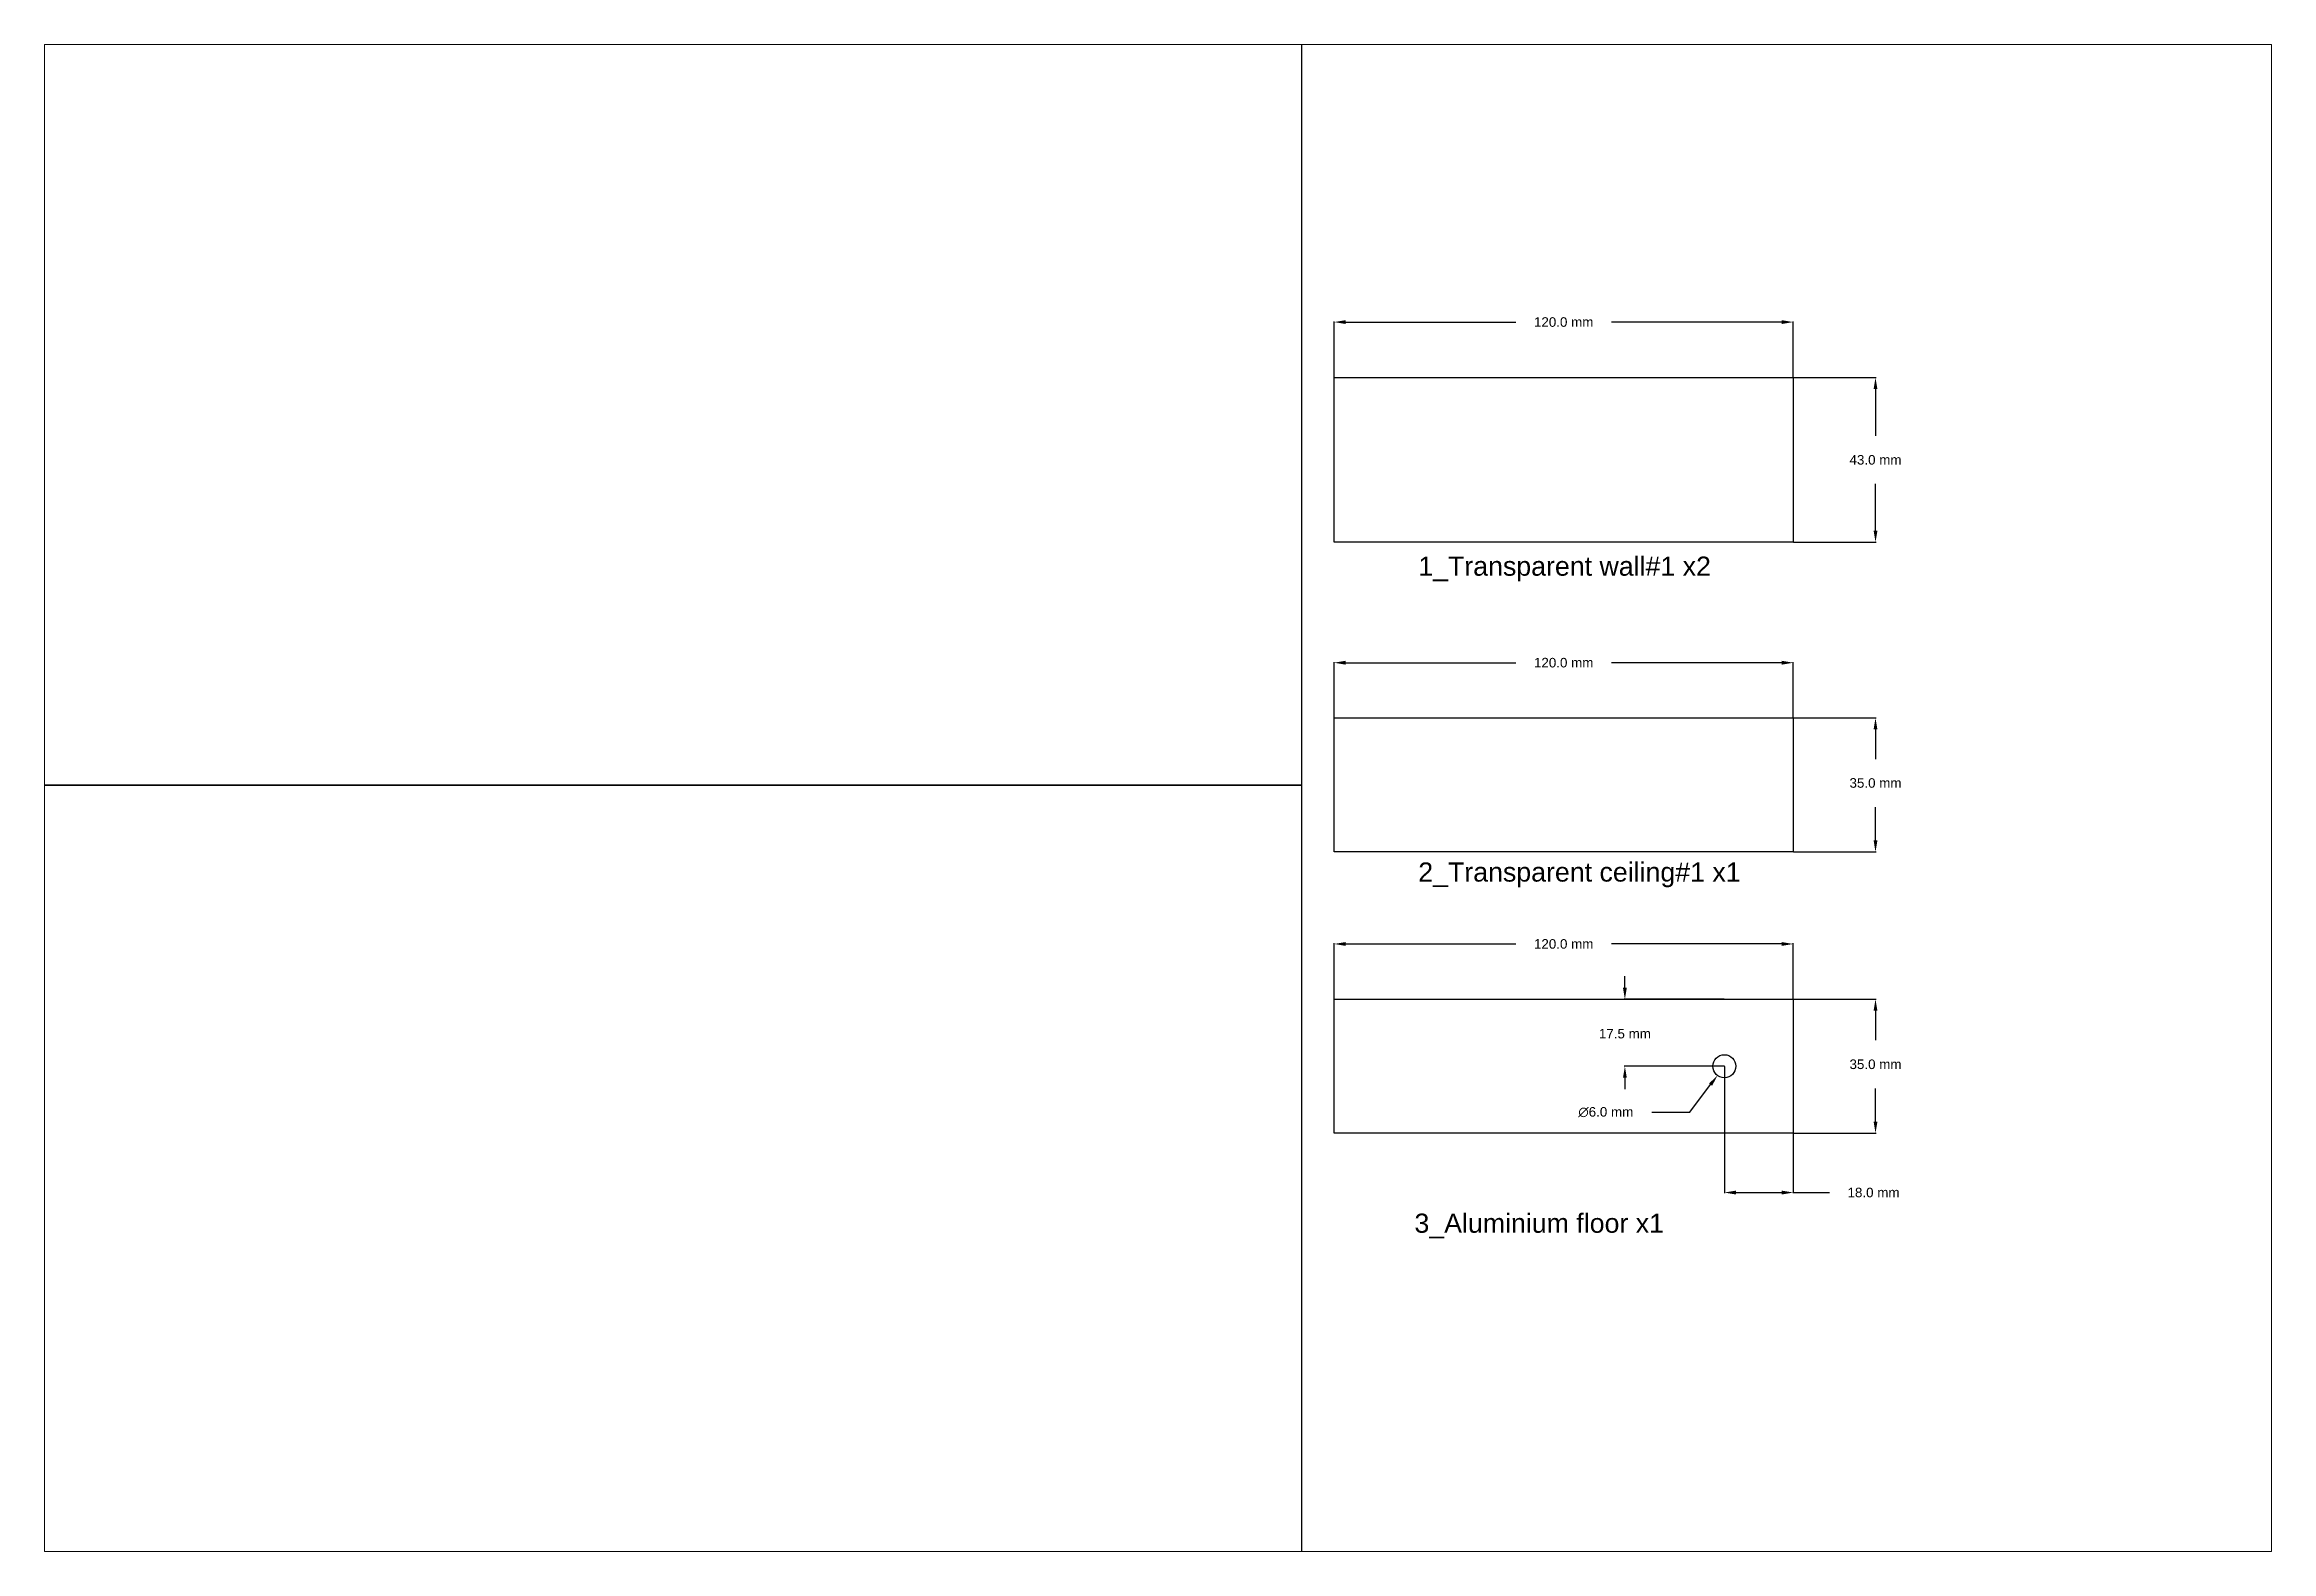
# Paper-space layout 'Layout3' of a CAD drawing. Header units: millimetres. Extents: x -16.6 to 27, y -6.2 to 23.3.
# The model-space entities are those that its viewports show. They can reach past a viewport. Long polylines and large blocks are cut down to what shows.
import ezdxf

# ---------------------------------------------------------------- set-up
doc = ezdxf.new("R2010")
doc.units = ezdxf.units.MM
doc.header["$MEASUREMENT"] = 0
doc.layers.add('2.0_Components + Annotation', color=7, linetype='Continuous')
doc.layers.add('2.1_Components', color=7, linetype='Continuous')
doc.styles.get("Standard").update_dxf_attribs({"font": 'arial.ttf'})
doc.dimstyles.get("Standard").update_dxf_attribs({"dimtxt": 0.18, "dimasz": 0.18, "dimexe": 0.18, "dimexo": 0.0625, "dimgap": 0.09, "dimtad": 0, "dimtih": 1, "dimtoh": 1, "dimdec": 4, "dimzin": 0, "dimdsep": 46, "dimtxsty": 'Standard', "dimcen": 0.09, "dimadec": 0, "dimazin": 0, "dimtfac": 1, "dimtdec": 4, "dimtofl": 0, "dimtmove": 0, "dimatfit": 3, "dimfxl": 0, "dimtolj": 1, "dimtzin": 0, "dimarcsym": 0})
picture_1 = doc.add_image_def('image3.jpg', size_in_pixel=(1247, 758))
picture_2 = doc.add_image_def('image8.jpg', size_in_pixel=(1247, 758))
picture_3 = doc.add_image_def('image9.jpg', size_in_pixel=(1247, 758))

# ---------------------------------------------------------------- blocks, each defined once
blk = doc.blocks.new('*D0')
at = {"layer": '2.0_Components + Annotation', "color": 0, "lineweight": -2}
for p, q in [((2080158, 150131.42), (2080158, 150146.04)), ((2080161, 150145.86), (2080205.54, 150145.86)), ((2080275, 150145.86), (2080230.46, 150145.86)), ((2080278, 150131.42), (2080278, 150146.04))]:
    blk.add_line(p, q, dxfattribs=at)
at = {"layer": '2.0_Components + Annotation', "color": 0}
for points in [[(2080161, 150146.36), (2080161, 150145.36), (2080158, 150145.86)], [(2080275, 150146.36), (2080275, 150145.36), (2080278, 150145.86)]]:
    blk.add_solid(points, dxfattribs=at)
at = {"layer": 'Defpoints', "color": 0}
for p in [(2080278, 150145.86), (2080158, 150131.36), (2080278, 150131.36)]:
    blk.add_point(p, dxfattribs=at)
at = {"layer": '2.0_Components + Annotation', "color": 0, "insert": (2080218, 150145.86), "char_height": 2.5, "attachment_point": 5}
blk.add_mtext('\\A1;120.0 mm', dxfattribs=at)
blk = doc.blocks.new('*D1')
at = {"layer": '2.0_Components + Annotation', "color": 0, "lineweight": -2}
for p, q in [((2080278.06, 150131.36), (2080299.68, 150131.36)), ((2080299.5, 150128.36), (2080299.5, 150116.13)), ((2080299.5, 150091.36), (2080299.5, 150103.58)), ((2080278.06, 150088.36), (2080299.68, 150088.36))]:
    blk.add_line(p, q, dxfattribs=at)
at = {"layer": '2.0_Components + Annotation', "color": 0}
for points in [[(2080299, 150128.36), (2080300, 150128.36), (2080299.5, 150131.36)], [(2080299, 150091.36), (2080300, 150091.36), (2080299.5, 150088.36)]]:
    blk.add_solid(points, dxfattribs=at)
at = {"layer": 'Defpoints', "color": 0}
for p in [(2080278, 150131.36), (2080278, 150088.36), (2080299.5, 150088.36)]:
    blk.add_point(p, dxfattribs=at)
at = {"layer": '2.0_Components + Annotation', "color": 0, "insert": (2080299.5, 150109.86), "char_height": 2.5, "attachment_point": 5}
blk.add_mtext('\\A1;43.0 mm', dxfattribs=at)
blk = doc.blocks.new('*D2')
at = {"layer": '2.0_Components + Annotation', "color": 0, "lineweight": -2}
for p, q in [((2080158, 150042.44), (2080158, 150057.05)), ((2080161, 150056.87), (2080205.54, 150056.87)), ((2080275, 150056.87), (2080230.46, 150056.87)), ((2080278, 150042.44), (2080278, 150057.05))]:
    blk.add_line(p, q, dxfattribs=at)
at = {"layer": '2.0_Components + Annotation', "color": 0}
for points in [[(2080161, 150057.37), (2080161, 150056.37), (2080158, 150056.87)], [(2080275, 150057.37), (2080275, 150056.37), (2080278, 150056.87)]]:
    blk.add_solid(points, dxfattribs=at)
at = {"layer": 'Defpoints', "color": 0}
for p in [(2080278, 150056.87), (2080158, 150042.37), (2080278, 150042.37)]:
    blk.add_point(p, dxfattribs=at)
at = {"layer": '2.0_Components + Annotation', "color": 0, "insert": (2080218, 150056.87), "char_height": 2.5, "attachment_point": 5}
blk.add_mtext('\\A1;120.0 mm', dxfattribs=at)
blk = doc.blocks.new('*D3')
at = {"layer": '2.0_Components + Annotation', "color": 0, "lineweight": -2}
for p, q in [((2080278.06, 150042.44), (2080299.68, 150042.44)), ((2080299.5, 150039.44), (2080299.5, 150031.71)), ((2080299.5, 150010.44), (2080299.5, 150019.16)), ((2080278.06, 150007.44), (2080299.68, 150007.44))]:
    blk.add_line(p, q, dxfattribs=at)
at = {"layer": '2.0_Components + Annotation', "color": 0}
for points in [[(2080299, 150039.44), (2080300, 150039.44), (2080299.5, 150042.44)], [(2080299, 150010.44), (2080300, 150010.44), (2080299.5, 150007.44)]]:
    blk.add_solid(points, dxfattribs=at)
at = {"layer": 'Defpoints', "color": 0}
for p in [(2080278, 150042.44), (2080278, 150007.44), (2080299.5, 150007.44)]:
    blk.add_point(p, dxfattribs=at)
at = {"layer": '2.0_Components + Annotation', "color": 0, "insert": (2080299.5, 150025.44), "char_height": 2.5, "attachment_point": 5}
blk.add_mtext('\\A1;35.0 mm', dxfattribs=at)
blk = doc.blocks.new('*D4')
at = {"layer": '2.0_Components + Annotation', "color": 0, "lineweight": -2}
for p, q in [((2080158, 149968.95), (2080158, 149983.57)), ((2080161, 149983.39), (2080205.54, 149983.39)), ((2080275, 149983.39), (2080230.46, 149983.39)), ((2080278, 149968.95), (2080278, 149983.57))]:
    blk.add_line(p, q, dxfattribs=at)
at = {"layer": '2.0_Components + Annotation', "color": 0}
for points in [[(2080161, 149983.89), (2080161, 149982.89), (2080158, 149983.39)], [(2080275, 149983.89), (2080275, 149982.89), (2080278, 149983.39)]]:
    blk.add_solid(points, dxfattribs=at)
at = {"layer": 'Defpoints', "color": 0}
for p in [(2080278, 149983.39), (2080158, 149968.89), (2080278, 149968.89)]:
    blk.add_point(p, dxfattribs=at)
at = {"layer": '2.0_Components + Annotation', "color": 0, "insert": (2080218, 149983.39), "char_height": 2.5, "attachment_point": 5}
blk.add_mtext('\\A1;120.0 mm', dxfattribs=at)
blk = doc.blocks.new('*D5')
at = {"layer": '2.0_Components + Annotation', "color": 0, "lineweight": -2}
for p, q in [((2080278.06, 149968.95), (2080299.68, 149968.95)), ((2080299.5, 149965.95), (2080299.5, 149958.23)), ((2080299.5, 149936.95), (2080299.5, 149945.67)), ((2080278.06, 149933.95), (2080299.68, 149933.95))]:
    blk.add_line(p, q, dxfattribs=at)
at = {"layer": '2.0_Components + Annotation', "color": 0}
for points in [[(2080299, 149965.95), (2080300, 149965.95), (2080299.5, 149968.95)], [(2080299, 149936.95), (2080300, 149936.95), (2080299.5, 149933.95)]]:
    blk.add_solid(points, dxfattribs=at)
at = {"layer": 'Defpoints', "color": 0}
for p in [(2080278, 149968.95), (2080278, 149933.95), (2080299.5, 149933.95)]:
    blk.add_point(p, dxfattribs=at)
at = {"layer": '2.0_Components + Annotation', "color": 0, "insert": (2080299.5, 149951.95), "char_height": 2.5, "attachment_point": 5}
blk.add_mtext('\\A1;35.0 mm', dxfattribs=at)
blk = doc.blocks.new('*D6')
at = {"layer": '2.0_Components + Annotation', "color": 0, "lineweight": -2}
for p, q in [((2080259.91, 149951.45), (2080260.09, 149951.45)), ((2080260, 149951.36), (2080260, 149951.54)), ((2080251, 149939.45), (2080256.4, 149946.65)), ((2080241, 149939.45), (2080251, 149939.45))]:
    blk.add_line(p, q, dxfattribs=at)
at = {"layer": '2.0_Components + Annotation', "color": 0}
blk.add_solid([(2080256, 149946.95), (2080256.8, 149946.35), (2080258.2, 149949.05)], dxfattribs=at)
at = {"layer": 'Defpoints', "color": 0}
for p in [(2080258.2, 149949.05), (2080261.8, 149953.85)]:
    blk.add_point(p, dxfattribs=at)
at = {"layer": '2.0_Components + Annotation', "color": 0, "insert": (2080229.01, 149939.45), "char_height": 2.5, "attachment_point": 5}
blk.add_mtext('\\A1;∅6.0 mm', dxfattribs=at)
blk = doc.blocks.new('*D7')
at = {"layer": '2.0_Components + Annotation', "color": 0, "lineweight": -2}
for p, q in [((2080260, 149951.39), (2080260, 149918.27)), ((2080278, 149951.39), (2080278, 149918.27)), ((2080263, 149918.45), (2080275, 149918.45)), ((2080278, 149918.45), (2080287.49, 149918.45))]:
    blk.add_line(p, q, dxfattribs=at)
at = {"layer": '2.0_Components + Annotation', "color": 0}
for points in [[(2080263, 149918.95), (2080263, 149917.95), (2080260, 149918.45)], [(2080275, 149918.95), (2080275, 149917.95), (2080278, 149918.45)]]:
    blk.add_solid(points, dxfattribs=at)
at = {"layer": 'Defpoints', "color": 0}
for p in [(2080260, 149951.45), (2080278, 149951.45), (2080278, 149918.45)]:
    blk.add_point(p, dxfattribs=at)
at = {"layer": '2.0_Components + Annotation', "color": 0, "insert": (2080298.98, 149918.45), "char_height": 2.5, "attachment_point": 5}
blk.add_mtext('\\A1;18.0 mm', dxfattribs=at)
blk = doc.blocks.new('*D8')
at = {"layer": '2.0_Components + Annotation', "color": 0, "lineweight": -2}
for p, q in [((2080234, 149971.95), (2080234, 149974.95)), ((2080259.94, 149968.95), (2080233.82, 149968.95)), ((2080259.94, 149951.45), (2080233.82, 149951.45)), ((2080234, 149948.45), (2080234, 149945.45))]:
    blk.add_line(p, q, dxfattribs=at)
at = {"layer": '2.0_Components + Annotation', "color": 0}
for points in [[(2080233.5, 149971.95), (2080234.5, 149971.95), (2080234, 149968.95)], [(2080233.5, 149948.45), (2080234.5, 149948.45), (2080234, 149951.45)]]:
    blk.add_solid(points, dxfattribs=at)
at = {"layer": 'Defpoints', "color": 0}
for p in [(2080234, 149968.95), (2080260, 149968.95), (2080260, 149951.45)]:
    blk.add_point(p, dxfattribs=at)
at = {"layer": '2.0_Components + Annotation', "color": 0, "insert": (2080234, 149959.95), "char_height": 2.5, "attachment_point": 5}
blk.add_mtext('\\A1;17.5 mm', dxfattribs=at)

msp = doc.modelspace()

# ---------------------------------------------------------------- linework, layer by layer
at = {"layer": '2.0_Components + Annotation'}
for points in [[(2080158, 150088.36), (2080158, 150131.36), (2080278, 150131.36), (2080278, 150088.36)], [(2080158, 150042.44), (2080278, 150042.44), (2080278, 150007.44), (2080158, 150007.44), (2080158, 150042.44)], [(2080158, 149968.95), (2080278, 149968.95), (2080278, 149933.95), (2080158, 149933.95), (2080158, 149968.95)]]:
    msp.add_lwpolyline(points, close=True, dxfattribs=at)
msp.add_circle((2080260, 149951.45), 3, dxfattribs=at)

# ---------------------------------------------------------------- texts
at = {"layer": '2.0_Components + Annotation', "color": 1, "char_height": 5, "attachment_point": 1}
for s, insert in [('{\\C256;1_Transparent wall#1 x2  }', (2080180, 150084.6)), ('{\\C256;2_Transparent ceiling#1 x1  }', (2080180, 150004.69)), ('{\\C256;3_Aluminium floor x1  }', (2080179, 149912.95))]:
    msp.add_mtext_dynamic_manual_height_columns(s, width=84.3979, gutter_width=301.89, heights=[0], dxfattribs=dict(at, insert=insert))

# ---------------------------------------------------------------- dimensions: what is measured, and where the dimension line sits
at = {"layer": '2.0_Components + Annotation', "color": 0}
for base, p1, p2, picture, middle in [((2080278, 150145.86), (2080158, 150131.36), (2080278, 150131.36), '*D0', (2080218, 150145.86)), ((2080278, 150056.87), (2080158, 150042.37), (2080278, 150042.37), '*D2', (2080218, 150056.87)), ((2080278, 149983.39), (2080158, 149968.89), (2080278, 149968.89), '*D4', (2080218, 149983.39))]:
    dim = msp.add_linear_dim(base=base, p1=p1, p2=p2, dimstyle='Standard', override={"dimtxt": 2.5, "dimasz": 3, "dimgap": 5, "dimdec": 1, "dimpost": ' mm'}, dxfattribs=at)
    dim.commit()
    dim.dimension.update_dxf_attribs({"geometry": picture, "text_midpoint": middle})
for base, p1, p2, picture, middle in [((2080299.5, 150088.36), (2080278, 150131.36), (2080278, 150088.36), '*D1', (2080299.5, 150109.86)), ((2080299.5, 150007.44), (2080278, 150042.44), (2080278, 150007.44), '*D3', (2080299.5, 150025.44)), ((2080234, 149968.95), (2080260, 149951.45), (2080260, 149968.95), '*D8', (2080234, 149959.95)), ((2080299.5, 149933.95), (2080278, 149968.95), (2080278, 149933.95), '*D5', (2080299.5, 149951.95))]:
    dim = msp.add_linear_dim(base=base, p1=p1, p2=p2, angle=90, dimstyle='Standard', override={"dimtxt": 2.5, "dimasz": 3, "dimgap": 5, "dimdec": 1, "dimpost": ' mm'}, dxfattribs=at)
    dim.commit()
    dim.dimension.update_dxf_attribs({"geometry": picture, "text_midpoint": middle, "dimtype": 160})
dim = msp.add_diameter_dim_2p(p1=(2080261.8, 149953.85), p2=(2080258.2, 149949.05), dimstyle='Standard', override={"dimtxt": 2.5, "dimasz": 3, "dimgap": 5, "dimdec": 1, "dimpost": ' mm'}, dxfattribs=at)
dim.commit()
dim.dimension.update_dxf_attribs({"geometry": '*D6', "text_midpoint": (2080229.01, 149939.45), "dimtype": 163})
dim = msp.add_linear_dim(base=(2080278, 149918.45), p1=(2080260, 149951.45), p2=(2080278, 149951.45), dimstyle='Standard', override={"dimtxt": 2.5, "dimasz": 3, "dimgap": 5, "dimdec": 1, "dimpost": ' mm'}, dxfattribs=at)
dim.commit()
dim.dimension.update_dxf_attribs({"geometry": '*D7', "text_midpoint": (2080298.98, 149918.45), "dimtype": 160})

# ---------------------------------------------------------------- pictures from other files: only their frames are drawn
at = {"layer": '2.1_Components'}
image = msp.add_image(picture_1, insert=(2079819.56, 150024.89), size_in_units=(329.94, 200.55), dxfattribs=at)
image.dxf.flags = 7
image = msp.add_image(picture_3, insert=(2079819.56, 149824.34), size_in_units=(329.94, 200.55), dxfattribs=at)
image.dxf.flags = 7
image = msp.add_image(picture_2, insert=(2079819.56, 149623.78), size_in_units=(329.94, 200.55), dxfattribs=at)
image.dxf.flags = 7

psp = doc.layouts.new('Layout3')

# ---------------------------------------------------------------- viewports
at = {"layer": '2.1_Components', "color": 18, "view_target_point": (2080111.976, 150021.53)}
psp.add_viewport(center=(5.209, 8.516), size=(43.574, 29.47366), view_center_point=(0, 0), view_height=393.67691, dxfattribs=at)

doc.saveas('drawing.dxf')
